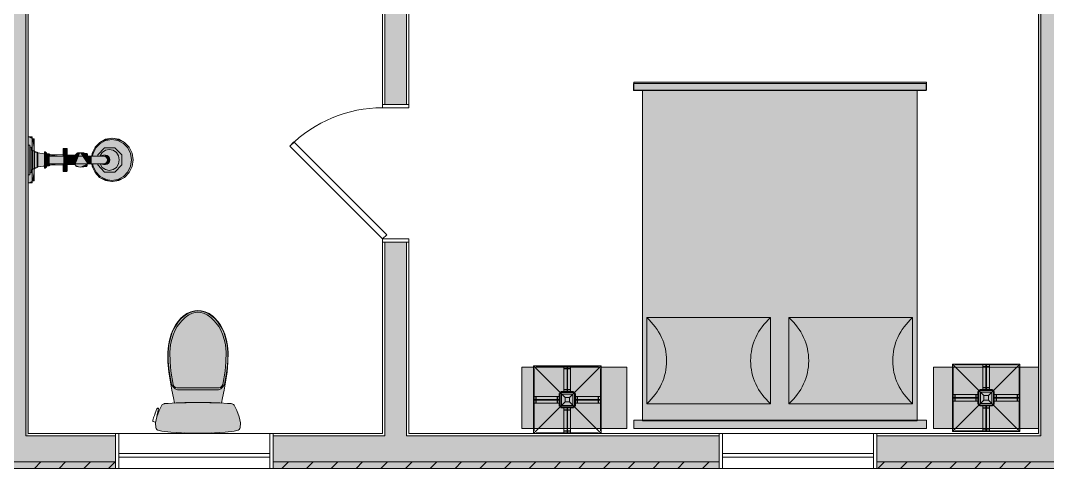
# Model space of a CAD drawing. Header units: inches. Extents: x 99 to 12024, y -5408 to 2559.
# Drawn here: x 8210.4 to 8445.1, y -5408.3 to -5305.9 of the extents above; entities that cross this region are included whole.
import ezdxf

# ---------------------------------------------------------------- set-up
doc = ezdxf.new("R2010")
doc.units = ezdxf.units.IN
doc.header["$LTSCALE"] = 96
doc.header["$MEASUREMENT"] = 0
for name, color, linetype, lineweight in [('Doors', 5, 'Continuous', 5), ('Fixtures_ Interior', 231, 'Continuous', 0), ('Walls_  Normal', 6, 'Continuous', 13), ('Windows', 5, 'Continuous', 5)]:
    doc.layers.add(name, color=color, linetype=linetype, lineweight=lineweight)
for name, color, linetype, lineweight, true_color in [('Electrical', 7, 'Continuous', 20, 0xff0a0a), ('Furniture_ Interior', 7, 'Continuous', 25, 0x8080c0), ('Hatch', 7, 'Continuous', 0, 0x919191)]:
    doc.layers.add(name, color=color, linetype=linetype, lineweight=lineweight, true_color=true_color)

# ---------------------------------------------------------------- blocks, each defined once
blk = doc.blocks.new('Beds_Queen_Queen (arch)')
at = {"layer": 'Furniture_ Interior', "color": 163, "lineweight": 0, "true_color": 0x8080c0, "transparency": 33554687}
for p, q in [((31.94, 83.98), (-31.99, 83.98)), ((-31.99, 83.98), (-31.99, 82.22)), ((31.94, 82.22), (31.94, 83.98)), ((-31.99, 82.22), (31.94, 82.22)), ((-30.02, 82.22), (-30.02, 2)), ((29.93, 82.22), (-30.02, 82.22)), ((29.93, 1.97), (29.93, 82.22)), ((-2.06, 26.98), (-29.06, 26.98)), ((-29.06, 26.98), (-29.06, 6)), ((-2.06, 6), (-2.06, 26.98)), ((1.94, 26.98), (1.94, 6)), ((28.94, 26.98), (1.94, 26.98)), ((28.94, 6), (28.94, 26.98)), ((-29.06, 6), (-2.06, 6)), ((1.94, 6), (28.94, 6))]:
    blk.add_line(p, q, dxfattribs=at)
for points in [[(31.97, 82.3), (-31.88, 82.3), (-31.88, 84.31), (31.97, 84.31)], [(29.93, 82.26), (29.93, 1.87), (-30, 1.87), (-30, 82.26)], [(31.99, 0), (-31.86, 0), (-31.86, 2.01), (31.99, 2.01)]]:
    blk.add_lwpolyline(points, close=True, dxfattribs=at)
for centre, start, end in [((-39.55, 16.49), 0, 45), ((8.43, 16.49), 135, 180), ((-8.55, 16.49), 0, 45), ((39.43, 16.49), 135, 180), ((-39.55, 16.49), 315, 0), ((8.43, 16.49), 180, 225), ((-8.55, 16.49), 315, 0), ((39.43, 16.49), 180, 225)]:
    blk.add_arc(centre, 14.83, start, end, dxfattribs=at)
at = {"layer": 'Furniture_ Interior', "color": 7, "lineweight": 0, "true_color": 0xffffff, "transparency": 33554687}
for points in [[(31.97, 84.31), (31.97, 82.3), (31.97, 84.31), (-31.88, 82.3)], [(31.97, 84.31), (-31.88, 82.3), (31.97, 84.31), (-31.88, 84.31)], [(-30, 82.26), (29.93, 82.26), (-30, 82.26), (29.93, 1.87)], [(-30, 82.26), (29.93, 1.87), (-30, 82.26), (-30, 1.87)], [(31.99, 2.01), (31.99, 0), (31.99, 2.01), (-31.86, 0)], [(31.99, 2.01), (-31.86, 0), (31.99, 2.01), (-31.86, 2.01)]]:
    blk.add_solid(points, dxfattribs=at)
blk = doc.blocks.new('Storage Furniture_Dressers_Drawer Chests_Contemporary Dresser')
at = {"layer": 'Furniture_ Interior', "color": 163, "lineweight": 0, "true_color": 0x8080c0, "transparency": 33554687}
for p, q in [((-21, 14), (21, 14)), ((-21, 0), (-21, 14)), ((21, 14), (21, 0)), ((21, 0), (-21, 0))]:
    blk.add_line(p, q, dxfattribs=at)
at = {"layer": 'Furniture_ Interior', "color": 7, "lineweight": 0, "true_color": 0xffffff, "transparency": 33554687}
blk.add_solid([(-21, 14), (21, 14), (-21, 0), (21, 0)], dxfattribs=at)
blk = doc.blocks.new('ADA Toilet')
at = {"layer": 'Fixtures_ Interior', "true_color": 0xffffff, "transparency": 33554687}
h = blk.add_hatch(color=7, dxfattribs=at)
h.dxf.hatch_style = 1
h.paths.add_polyline_path([(-2.364, 6.81), (-2.347, 6.857), (-2.315, 6.906), (-2.278, 6.936), (-2.274, 6.939), (-2.264, 6.943), (-2.234, 6.954), (-2.017, 7.008), (-1.498, 7.074), (-0.873, 7.106), (0.082, 7.124), (1.036, 7.106), (1.661, 7.074), (2.18, 7.008), (2.397, 6.954), (2.427, 6.943), (2.437, 6.939), (2.441, 6.936), (2.478, 6.906), (2.51, 6.857), (2.527, 6.81), (2.54, 6.532), (2.475, 6.177), (2.335, 5.806), (2.182, 5.498), (2.151, 5.463), (2.106, 5.432), (2.062, 5.416), (2.058, 5.415), (2.047, 5.414), (2.016, 5.411), (1.804, 5.4), (1.35, 5.367), (0.854, 5.347), (0.082, 5.351), (-0.691, 5.347), (-1.187, 5.367), (-1.641, 5.4), (-1.853, 5.411), (-1.884, 5.414), (-1.895, 5.415), (-1.899, 5.416), (-1.943, 5.432), (-1.988, 5.463), (-2.019, 5.498), (-2.172, 5.806), (-2.312, 6.177), (-2.377, 6.532)])
h = blk.add_hatch(color=7, dxfattribs=at)
h.dxf.hatch_style = 1
edge = h.paths.add_edge_path()
edge.add_line((-1.281, 5.374), (-1.344, 5.076))
edge.add_line((-1.344, 5.076), (-1.444, 4.622))
edge.add_line((-1.444, 4.622), (-1.516, 4.167))
edge.add_line((-1.516, 4.167), (-1.611, 3.588))
edge.add_line((-1.611, 3.588), (-1.66, 3.009))
edge.add_line((-1.66, 3.009), (-1.673, 2.43))
edge.add_line((-1.673, 2.43), (-1.634, 2.036))
edge.add_line((-1.634, 2.036), (-1.575, 1.726))
edge.add_line((-1.575, 1.726), (-1.476, 1.386))
edge.add_line((-1.476, 1.386), (-1.364, 1.099))
edge.add_line((-1.364, 1.099), (-1.208, 0.821))
edge.add_line((-1.208, 0.821), (-1.074, 0.635))
edge.add_line((-1.074, 0.635), (-0.905, 0.447))
edge.add_line((-0.905, 0.447), (-0.774, 0.335))
edge.add_line((-0.774, 0.335), (-0.559, 0.185))
edge.add_line((-0.559, 0.185), (-0.332, 0.077))
edge.add_line((-0.332, 0.077), (-0.096, 0.02))
edge.add_line((-0.096, 0.02), (0.082, 0))
edge.add_line((0.082, 0), (0.26, 0.02))
edge.add_line((0.26, 0.02), (0.495, 0.077))
edge.add_line((0.495, 0.077), (0.722, 0.185))
edge.add_line((0.722, 0.185), (0.937, 0.335))
edge.add_line((0.937, 0.335), (1.068, 0.447))
edge.add_line((1.068, 0.447), (1.237, 0.635))
edge.add_line((1.237, 0.635), (1.371, 0.821))
edge.add_line((1.371, 0.821), (1.527, 1.099))
edge.add_line((1.527, 1.099), (1.639, 1.386))
edge.add_line((1.639, 1.386), (1.738, 1.726))
edge.add_line((1.738, 1.726), (1.797, 2.036))
edge.add_line((1.797, 2.036), (1.836, 2.43))
edge.add_line((1.836, 2.43), (1.823, 3.009))
edge.add_line((1.823, 3.009), (1.774, 3.588))
edge.add_line((1.774, 3.588), (1.679, 4.167))
edge.add_line((1.679, 4.167), (1.608, 4.622))
edge.add_line((1.608, 4.622), (1.507, 5.076))
edge.add_line((1.507, 5.076), (1.444, 5.374))
edge.add_arc((0.082, 45.43), 40.08, 268.05166, 271.94834, ccw=False)
at = {"layer": 'Fixtures_ Interior', "color": 17, "true_color": 0x804040, "transparency": 33554687}
blk.add_line((-2.217, 5.695), (-2.304, 6.157), dxfattribs=at)
for points in [[(-2.364, 6.81), (-2.347, 6.857), (-2.315, 6.906), (-2.278, 6.936), (-2.274, 6.939), (-2.264, 6.943), (-2.234, 6.954), (-2.017, 7.008), (-1.498, 7.074), (-0.873, 7.106), (0.082, 7.124), (1.036, 7.106), (1.661, 7.074), (2.18, 7.008), (2.397, 6.954), (2.427, 6.943), (2.437, 6.939), (2.441, 6.936), (2.478, 6.906), (2.51, 6.857), (2.527, 6.81), (2.54, 6.532), (2.475, 6.177), (2.335, 5.806), (2.182, 5.498), (2.151, 5.463), (2.106, 5.432), (2.062, 5.416), (2.058, 5.415), (2.047, 5.414), (2.016, 5.411), (1.804, 5.4), (1.35, 5.367), (0.854, 5.347), (0.082, 5.351), (-0.691, 5.347), (-1.187, 5.367), (-1.641, 5.4), (-1.853, 5.411), (-1.884, 5.414), (-1.895, 5.415), (-1.899, 5.416), (-1.943, 5.432), (-1.988, 5.463), (-2.019, 5.498), (-2.172, 5.806), (-2.312, 6.177), (-2.377, 6.532)], [(-0.706, 0.309), (-0.891, 0.471), (-1.048, 0.646), (-1.193, 0.846), (-1.333, 1.091), (-1.43, 1.317), (-1.561, 1.75), (-1.61, 1.992), (-1.656, 2.419), (-1.642, 2.969), (-1.589, 3.52), (-1.45, 4.296), (-1.367, 4.438), (-1.251, 4.543), (-1.113, 4.602), (1.276, 4.602), (1.414, 4.543), (1.53, 4.438), (1.613, 4.296), (1.752, 3.52), (1.805, 2.969), (1.819, 2.419), (1.773, 1.992), (1.724, 1.75), (1.593, 1.317), (1.496, 1.091), (1.356, 0.846), (1.211, 0.646), (1.054, 0.471), (0.869, 0.309), (0.669, 0.17), (0.445, 0.077), (0.263, 0.036), (0.082, 0.018), (-0.1, 0.036), (-0.282, 0.077), (-0.506, 0.17)]]:
    blk.add_lwpolyline(points, close=True, dxfattribs=at)
for points in [[(0.901, 7.109), (0.858, 7.137), (0.838, 7.137), (0.082, 7.148), (-0.675, 7.137), (-0.695, 7.137), (-0.738, 7.109)], [(-2.368, 6.484), (-2.467, 6.466), (-2.514, 6.442), (-2.53, 6.426), (-2.54, 6.384), (-2.538, 6.375), (-2.52, 6.308), (-2.5, 6.24), (-2.477, 6.169), (-2.497, 6.23)], [(-2.537, 6.373), (-2.535, 6.365), (-2.533, 6.357)], [(-2.41, 5.977), (-2.452, 6.097), (-2.477, 6.169)], [(-2.293, 5.693), (-2.267, 5.685), (-2.217, 5.695), (-2.214, 5.682), (-2.264, 5.672), (-2.292, 5.684), (-2.316, 5.705), (-2.355, 5.803), (-2.423, 6.013)]]:
    blk.add_lwpolyline(points, dxfattribs=at)
blk.add_lwpolyline([(-1.281, 5.374), (-1.344, 5.076), (-1.444, 4.622), (-1.516, 4.167), (-1.611, 3.588), (-1.66, 3.009), (-1.673, 2.43), (-1.634, 2.036), (-1.575, 1.726), (-1.476, 1.386), (-1.364, 1.099), (-1.208, 0.821), (-1.074, 0.635), (-0.905, 0.447), (-0.774, 0.335), (-0.559, 0.185), (-0.332, 0.077), (-0.096, 0.02), (0.082, 0), (0.26, 0.02), (0.495, 0.077), (0.722, 0.185), (0.937, 0.335), (1.068, 0.447), (1.237, 0.635), (1.371, 0.821), (1.527, 1.099), (1.639, 1.386), (1.738, 1.726), (1.797, 2.036), (1.836, 2.43), (1.823, 3.009), (1.774, 3.588), (1.679, 4.167), (1.608, 4.622), (1.507, 5.076), (1.444, 5.374, -0.017004)], format="xyb", close=True, dxfattribs=at)
at = {"layer": 'Fixtures_ Interior', "transparency": 33554687}
for points in [[(1.519, 4.304), (1.653, 3.526), (1.701, 2.974), (1.713, 2.422), (1.673, 1.993), (1.624, 1.752), (1.506, 1.372), (1.408, 1.146), (1.283, 0.927), (1.139, 0.728), (1.003, 0.577), (0.826, 0.404), (0.608, 0.257), (0.392, 0.153), (0.237, 0.117), (0.082, 0.101), (-0.074, 0.117), (-0.229, 0.153), (-0.445, 0.257), (-0.663, 0.404), (-0.84, 0.577), (-0.976, 0.728), (-1.12, 0.927), (-1.245, 1.146), (-1.343, 1.372), (-1.461, 1.752), (-1.509, 1.993), (-1.55, 2.422), (-1.538, 2.974), (-1.49, 3.526), (-1.356, 4.304)], [(1.519, 4.307), (1.474, 4.39), (1.389, 4.466), (1.308, 4.498), (0.082, 4.499), (-1.145, 4.498), (-1.226, 4.466), (-1.311, 4.39), (-1.356, 4.307)]]:
    blk.add_lwpolyline(points, dxfattribs=at)
blk = doc.blocks.new('K-T13133-3B  Pinstripe Bath and Shower Trim Set')
at = {"layer": 'Fixtures_ Interior', "color": 17, "lineweight": 0, "true_color": 0x804040, "transparency": 33554687}
for p, q in [((-2.94, 14.4), (-3, 14.4)), ((-1.43, 14.87), (-1.42, 14.67)), ((-1.31, 14.4), (-1.31, 14.64)), ((1.21, 14.39), (-1.31, 14.39)), ((1.01, 13.9), (-1.01, 13.9)), ((1.21, 14.64), (1.31, 14.64)), ((1.31, 14.39), (1.21, 14.39)), ((1.42, 14.71), (3.06, 14.71)), ((1.82, 14.87), (1.78, 14.87)), ((2.94, 14.4), (2.88, 14.4)), ((-0.75, 12.75), (-1.13, 12.75)), ((-0.82, 12.91), (-0.89, 12.91)), ((-0.83, 12.23), (-0.57, 12.23)), ((-0.8, 12.75), (-0.79, 12.75)), ((-0.57, 12.51), (-0.57, 6.68)), ((0.56, 6.67), (0.56, 12.51)), ((0.56, 12.15), (0.78, 12.15)), ((0.82, 12.91), (0.88, 12.91)), ((-1.66, 9.65), (-1.66, 9.64)), ((-0.72, 10.18), (-0.57, 10.18)), ((-0.57, 9.63), (-0.71, 9.63)), ((0.56, 10.19), (0.72, 10.19)), ((0.56, 9.63), (0.7, 9.63))]:
    blk.add_line(p, q, dxfattribs=at)
for points in [[(-0.57, 6.68), (-0.88, 6.68), (-0.95, 6.74), (-0.97, 6.79), (-1.02, 7.18), (-1.03, 7.74), (-0.98, 8.19), (-0.98, 8.2), (-0.89, 8.24), (-0.89, 8.29), (-0.73, 8.43), (-0.67, 8.53), (-0.71, 9.63), (-1.65, 9.63), (-1.66, 9.64), (-1.67, 9.65), (-1.67, 10.17), (-1.66, 10.18), (-1.65, 10.19), (-0.72, 10.18), (-0.78, 12.15), (-0.82, 12.15), (-0.83, 12.23), (-0.86, 12.24), (-0.88, 12.26), (-0.88, 12.55), (-0.92, 12.59), (-1.05, 12.61), (-1.13, 12.75), (-1.19, 12.76), (-1.19, 12.91), (-0.89, 12.91), (-0.89, 13.01), (-1.01, 13.9), (-1.07, 13.9), (-1.08, 14.01), (-1.11, 14.01), (-1.15, 14.06), (-1.15, 14.23), (-1.29, 14.38), (-1.31, 14.39), (-1.31, 14.4), (-2.88, 14.4), (-3.02, 14.4), (-3.04, 14.42), (-3.06, 14.46), (-3.06, 14.71), (-3.31, 14.71), (-3.34, 14.75), (-3.34, 14.77), (-3.34, 15.3), (3.34, 15.3), (3.34, 14.77), (3.34, 14.75), (3.31, 14.71), (3.06, 14.71), (3.06, 14.46), (3.04, 14.42), (3.02, 14.4), (3, 14.4), (1.31, 14.4), (1.31, 14.39), (1.28, 14.38), (1.15, 14.24), (1.15, 14.06), (1.11, 14.01), (1.08, 14.01), (1.07, 13.9), (1.01, 13.9), (0.88, 12.99), (0.88, 12.91), (1.19, 12.91), (1.18, 12.76), (1.12, 12.75), (1.04, 12.61), (0.88, 12.58), (0.88, 12.26), (0.86, 12.24), (0.83, 12.23), (0.82, 12.15), (0.78, 12.15), (0.72, 10.19), (1.65, 10.19), (1.66, 10.18), (1.67, 10.17), (1.67, 9.65), (1.66, 9.64), (1.65, 9.63), (0.7, 9.63), (0.67, 8.52), (0.8, 8.36), (0.89, 8.29), (0.89, 8.25), (0.91, 8.24), (0.97, 8.2), (1.01, 8.09), (1.03, 7.73), (1.01, 7.17), (1, 7.08), (0.94, 6.71), (0.93, 6.69), (0.86, 6.67), (0.56, 6.67), (0.56, 6.04), (0.98, 5.97), (1.86, 5.54), (2.55, 4.87), (3, 4.02), (3.15, 3.09), (3.15, 3.04), (3, 2.1), (2.55, 1.26), (1.86, 0.58), (0.98, 0.15), (0.01, 0), (-0.96, 0.15), (-1.84, 0.57), (-2.54, 1.24), (-2.99, 2.08), (-3.15, 3.02), (-3.15, 3.11), (-2.99, 4.04), (-2.54, 4.88), (-1.84, 5.55), (-0.96, 5.98), (-0.57, 6.04)], [(-0.48, 3.57), (-0.63, 3.8), (-0.68, 4.03), (-0.68, 4.3), (-0.63, 4.05), (-0.48, 3.84), (-0.26, 3.7), (0, 3.65), (0.26, 3.7), (0.48, 3.84), (0.63, 4.05), (0.68, 4.3), (0.67, 4.03), (0.63, 3.8), (0.48, 3.57), (0.26, 3.44), (0, 3.38), (-0.26, 3.44)]]:
    blk.add_lwpolyline(points, close=True, dxfattribs=at)
for points in [[(-2.15, 15.3), (-2.15, 15.12), (-2.12, 15.06), (-1.93, 15.06), (1.94, 15.06), (2.12, 15.06), (2.15, 15.12), (2.15, 15.3)], [(-1.87, 15.06), (-1.87, 14.92), (-1.87, 14.9), (-1.82, 14.87), (-1.78, 14.87), (1.82, 14.87), (1.87, 14.9), (1.87, 14.92), (1.87, 15.06)], [(-1.42, 14.71), (-2.85, 14.71), (-3.06, 14.71)], [(-3.02, 14.4), (-3, 14.4), (-2.94, 14.4)], [(-1.31, 14.67), (-1.42, 14.67), (-1.31, 14.64), (-1.21, 14.64)], [(0.55, 14.67), (-0.54, 14.67), (-1.31, 14.67)], [(-1.21, 14.64), (-0.5, 14.64), (0.5, 14.64), (1.21, 14.64)], [(-1.06, 14.39), (-1.11, 14.36), (-1.15, 14.31), (-1.15, 14.23)], [(1.08, 14.01), (0.45, 14.01), (-1.08, 14.01)], [(0.55, 14.67), (1.01, 14.67), (1.32, 14.67), (1.42, 14.67), (1.43, 14.87)], [(1.06, 14.39), (1.11, 14.36), (1.15, 14.31), (1.15, 14.24)], [(1.31, 14.4), (1.31, 14.64), (1.42, 14.67)], [(0.88, 12.99), (0.88, 12.98), (0.77, 12.86), (-0.18, 12.86), (-0.77, 12.86), (-0.88, 12.98), (-0.89, 13.01)], [(-0.57, 12.15), (-0.58, 12.15), (-0.78, 12.15)], [(0.72, 12.86), (0.75, 12.81), (0.75, 12.56), (0.74, 12.51), (0.72, 12.51), (-0.3, 12.51), (-0.72, 12.51), (-0.75, 12.56), (-0.75, 12.81), (-0.72, 12.86)], [(-0.74, 12.15), (-0.59, 11.09), (-0.57, 11.08)], [(0.56, 12.23), (0.59, 12.23), (0.76, 12.23), (0.83, 12.23)], [(0.74, 12.15), (0.59, 11.09), (0.56, 11.08)], [(1.12, 12.75), (1.03, 12.75), (0.75, 12.75)], [(-0.67, 11.63), (-0.68, 11.64), (-0.69, 11.65), (-0.71, 11.67), (-0.71, 11.9)], [(0.66, 11.63), (0.68, 11.64), (0.69, 11.65), (0.7, 11.67), (0.7, 11.91)], [(0.56, 6.04), (0.56, 4.98), (0.56, 4.3), (0.52, 4.09), (0.4, 3.92), (0.22, 3.8), (0, 3.76), (-0.22, 3.8), (-0.4, 3.92), (-0.52, 4.09), (-0.57, 4.3), (-0.57, 5), (-0.57, 6.04)], [(0.56, 5.9), (0.92, 5.84), (1.75, 5.44), (2.4, 4.81), (2.82, 4.01), (2.83, 3.98), (2.98, 3.1), (2.83, 2.21), (2.41, 1.42), (1.75, 0.78), (0.92, 0.38), (0, 0.24), (-0.92, 0.38), (-1.75, 0.78), (-2.41, 1.42), (-2.83, 2.21), (-2.98, 3.1), (-2.83, 3.98), (-2.82, 4.02), (-2.39, 4.82), (-1.74, 5.45), (-0.91, 5.85), (-0.57, 5.9)], [(-0.57, 5.17), (-0.73, 5.17), (-1.78, 4.17), (-1.78, 4.07), (-1.78, 2.75), (-1.78, 2.66), (-0.73, 1.65), (0.74, 1.66), (1.78, 2.66), (1.78, 4.17), (0.74, 5.17), (0.56, 5.17)], [(0.56, 4.84), (0.58, 4.83), (1.07, 4.52), (1.4, 4.04), (1.52, 3.48), (1.4, 2.93), (1.07, 2.45), (0.58, 2.13), (0, 2.02), (-0.58, 2.13), (-1.08, 2.45), (-1.4, 2.93), (-1.52, 3.48), (-1.4, 4.04), (-1.08, 4.52), (-0.58, 4.83), (-0.57, 4.84)], [(-0.57, 4.64), (-0.63, 4.55), (-0.68, 4.3)], [(0.56, 4.63), (0.63, 4.55), (0.68, 4.3)]]:
    blk.add_lwpolyline(points, dxfattribs=at)
at = {"layer": 'Fixtures_ Interior', "color": 7, "lineweight": 0, "true_color": 0xffffff, "transparency": 33554687}
for points in [[(3.34, 15.3), (1.31, 14.4), (3.34, 15.3), (-3.34, 15.3)], [(-3.34, 15.3), (1.31, 14.4), (-3.34, 15.3), (-1.31, 14.4)], [(-3.34, 14.77), (-3.34, 15.3), (-3.34, 14.77), (-3.06, 14.71)], [(-3.06, 14.71), (-3.34, 15.3), (-3.06, 14.71), (-1.31, 14.4)], [(3.06, 14.71), (1.31, 14.4), (3.06, 14.71), (3.34, 15.3)], [(3.34, 15.3), (3.34, 14.77), (3.34, 15.3), (3.06, 14.71)], [(-3.34, 14.75), (-3.34, 14.77), (-3.34, 14.75), (-3.31, 14.71)], [(-3.31, 14.71), (-3.34, 14.77), (-3.31, 14.71), (-3.06, 14.71)], [(-3.06, 14.46), (-3.06, 14.71), (-3.06, 14.46), (-2.88, 14.4)], [(-2.88, 14.4), (-3.06, 14.71), (-2.88, 14.4), (-1.31, 14.4)], [(-3.04, 14.42), (-3.06, 14.46), (-3.04, 14.42), (-3.02, 14.4)], [(-3.02, 14.4), (-3.06, 14.46), (-3.02, 14.4), (-2.88, 14.4)], [(-1.31, 14.4), (1.31, 14.4), (-1.31, 14.4), (1.28, 14.38)], [(-1.29, 14.38), (-1.31, 14.4), (-1.29, 14.38), (1.28, 14.38)], [(-1.31, 14.39), (-1.31, 14.4), (-1.31, 14.39), (-1.29, 14.38)], [(1.28, 14.38), (1.15, 14.24), (1.28, 14.38), (-1.29, 14.38)], [(-1.29, 14.38), (1.15, 14.24), (-1.29, 14.38), (-1.15, 14.23)], [(1.15, 14.24), (1.01, 13.9), (1.15, 14.24), (-1.15, 14.23)], [(-1.08, 14.01), (-1.15, 14.23), (-1.08, 14.01), (-1.01, 13.9)], [(-1.15, 14.23), (1.01, 13.9), (-1.15, 14.23), (-1.01, 13.9)], [(-1.08, 14.01), (-1.15, 14.06), (-1.08, 14.01), (-1.15, 14.23)], [(-1.11, 14.01), (-1.15, 14.06), (-1.11, 14.01), (-1.08, 14.01)], [(-1.07, 13.9), (-1.08, 14.01), (-1.07, 13.9), (-1.01, 13.9)], [(-1.01, 13.9), (1.01, 13.9), (-1.01, 13.9), (-0.89, 13.01)], [(1.01, 13.9), (0.88, 12.99), (1.01, 13.9), (-0.89, 13.01)], [(1.15, 14.24), (1.08, 14.01), (1.15, 14.24), (1.01, 13.9)], [(1.07, 13.9), (1.01, 13.9), (1.07, 13.9), (1.08, 14.01)], [(1.15, 14.06), (1.08, 14.01), (1.15, 14.06), (1.15, 14.24)], [(1.11, 14.01), (1.08, 14.01), (1.11, 14.01), (1.15, 14.06)], [(1.31, 14.39), (1.28, 14.38), (1.31, 14.39), (1.31, 14.4)], [(3.06, 14.71), (3, 14.4), (3.06, 14.71), (1.31, 14.4)], [(3.06, 14.71), (3.06, 14.46), (3.06, 14.71), (3, 14.4)], [(3.06, 14.46), (3.04, 14.42), (3.06, 14.46), (3, 14.4)], [(3.04, 14.42), (3.02, 14.4), (3.04, 14.42), (3, 14.4)], [(3.34, 14.77), (3.31, 14.71), (3.34, 14.77), (3.06, 14.71)], [(3.34, 14.75), (3.31, 14.71), (3.34, 14.75), (3.34, 14.77)], [(-1.13, 12.75), (-1.19, 12.76), (-1.13, 12.75), (-1.19, 12.91)], [(-1.13, 12.75), (-1.19, 12.91), (-1.13, 12.75), (-0.89, 12.91)], [(-1.13, 12.75), (-0.89, 12.91), (-1.13, 12.75), (-1.05, 12.61)], [(-1.05, 12.61), (-0.89, 12.91), (-1.05, 12.61), (-0.92, 12.59)], [(-0.92, 12.59), (-0.89, 12.91), (-0.92, 12.59), (-0.88, 12.55)], [(-0.89, 13.01), (0.88, 12.99), (-0.89, 13.01), (-0.89, 12.91)], [(-0.89, 12.91), (0.88, 12.99), (-0.89, 12.91), (0.88, 12.91)], [(-0.88, 12.55), (-0.89, 12.91), (-0.88, 12.55), (0.88, 12.91)], [(0.88, 12.91), (0.88, 12.58), (0.88, 12.91), (-0.88, 12.55)], [(-0.88, 12.55), (0.88, 12.58), (-0.88, 12.55), (0.78, 12.15)], [(-0.78, 12.15), (-0.83, 12.23), (-0.78, 12.15), (-0.88, 12.55)], [(-0.78, 12.15), (-0.88, 12.55), (-0.78, 12.15), (0.78, 12.15)], [(-0.83, 12.23), (-0.88, 12.26), (-0.83, 12.23), (-0.88, 12.55)], [(-0.86, 12.24), (-0.88, 12.26), (-0.86, 12.24), (-0.83, 12.23)], [(-0.82, 12.15), (-0.83, 12.23), (-0.82, 12.15), (-0.78, 12.15)], [(-0.72, 10.18), (-0.78, 12.15), (-0.72, 10.18), (0.72, 10.19)], [(0.72, 10.19), (-0.78, 12.15), (0.72, 10.19), (0.78, 12.15)], [(0.83, 12.23), (0.78, 12.15), (0.83, 12.23), (0.88, 12.58)], [(0.83, 12.23), (0.82, 12.15), (0.83, 12.23), (0.78, 12.15)], [(0.88, 12.58), (0.88, 12.26), (0.88, 12.58), (0.83, 12.23)], [(0.88, 12.26), (0.86, 12.24), (0.88, 12.26), (0.83, 12.23)], [(0.88, 12.91), (1.19, 12.91), (0.88, 12.91), (1.12, 12.75)], [(0.88, 12.91), (1.12, 12.75), (0.88, 12.91), (1.04, 12.61)], [(1.04, 12.61), (0.88, 12.58), (1.04, 12.61), (0.88, 12.91)], [(1.19, 12.91), (1.18, 12.76), (1.19, 12.91), (1.12, 12.75)], [(-1.66, 10.18), (-1.65, 10.19), (-1.66, 10.18), (-1.67, 10.17)], [(-1.67, 10.17), (-1.65, 10.19), (-1.67, 10.17), (-1.65, 9.63)], [(-1.67, 9.65), (-1.67, 10.17), (-1.67, 9.65), (-1.65, 9.63)], [(-1.65, 9.63), (-1.66, 9.64), (-1.65, 9.63), (-1.67, 9.65)], [(-1.65, 9.63), (-1.65, 10.19), (-1.65, 9.63), (-0.72, 10.18)], [(-0.71, 9.63), (-1.65, 9.63), (-0.71, 9.63), (-0.72, 10.18)], [(0.72, 10.19), (0.7, 9.63), (0.72, 10.19), (-0.72, 10.18)], [(-0.72, 10.18), (0.7, 9.63), (-0.72, 10.18), (-0.71, 9.63)], [(-0.67, 8.53), (-0.71, 9.63), (-0.67, 8.53), (0.7, 9.63)], [(-0.67, 8.53), (0.7, 9.63), (-0.67, 8.53), (0.67, 8.52)], [(1.65, 9.63), (0.7, 9.63), (1.65, 9.63), (0.72, 10.19)], [(0.72, 10.19), (1.65, 10.19), (0.72, 10.19), (1.65, 9.63)], [(1.66, 10.18), (1.67, 10.17), (1.66, 10.18), (1.65, 10.19)], [(1.65, 10.19), (1.67, 10.17), (1.65, 10.19), (1.67, 9.65)], [(1.65, 10.19), (1.67, 9.65), (1.65, 10.19), (1.65, 9.63)], [(1.67, 9.65), (1.66, 9.64), (1.67, 9.65), (1.65, 9.63)], [(-1.03, 7.74), (-0.89, 8.24), (-1.03, 7.74), (-0.73, 8.43)], [(-0.73, 8.43), (1.03, 7.73), (-0.73, 8.43), (-1.03, 7.74)], [(-0.98, 8.19), (-0.89, 8.24), (-0.98, 8.19), (-1.03, 7.74)], [(-0.57, 6.68), (-1.02, 7.18), (-0.57, 6.68), (-1.03, 7.74)], [(-1.03, 7.74), (1.03, 7.73), (-1.03, 7.74), (-0.57, 6.68)], [(-0.98, 8.19), (-0.98, 8.2), (-0.98, 8.19), (-0.89, 8.24)], [(-0.89, 8.24), (-0.89, 8.29), (-0.89, 8.24), (-0.73, 8.43)], [(-0.73, 8.43), (-0.67, 8.53), (-0.73, 8.43), (0.67, 8.52)], [(-0.73, 8.43), (0.67, 8.52), (-0.73, 8.43), (0.8, 8.36)], [(0.8, 8.36), (1.03, 7.73), (0.8, 8.36), (-0.73, 8.43)], [(-0.57, 6.68), (1.03, 7.73), (-0.57, 6.68), (0.56, 6.67)], [(0.56, 6.67), (1.03, 7.73), (0.56, 6.67), (1.01, 7.17)], [(0.89, 8.25), (1.03, 7.73), (0.89, 8.25), (0.8, 8.36)], [(0.89, 8.29), (0.89, 8.25), (0.89, 8.29), (0.8, 8.36)], [(1.01, 8.09), (1.03, 7.73), (1.01, 8.09), (0.89, 8.25)], [(0.89, 8.25), (0.91, 8.24), (0.89, 8.25), (1.01, 8.09)], [(0.91, 8.24), (0.97, 8.2), (0.91, 8.24), (1.01, 8.09)], [(-0.57, 6.04), (-1.84, 0.57), (-0.57, 6.04), (-3.15, 3.02)], [(-0.57, 6.04), (-3.15, 3.02), (-0.57, 6.04), (-3.15, 3.11)], [(-0.57, 6.04), (-3.15, 3.11), (-0.57, 6.04), (-2.54, 4.88)], [(-2.54, 4.88), (-1.84, 5.55), (-2.54, 4.88), (-0.57, 6.04)], [(-0.57, 6.04), (-0.96, 0.15), (-0.57, 6.04), (-1.84, 0.57)], [(-1.84, 5.55), (-0.96, 5.98), (-1.84, 5.55), (-0.57, 6.04)], [(-0.97, 6.79), (-1.02, 7.18), (-0.97, 6.79), (-0.57, 6.68)], [(-0.88, 6.68), (-0.95, 6.74), (-0.88, 6.68), (-0.97, 6.79)], [(-0.57, 6.68), (-0.88, 6.68), (-0.57, 6.68), (-0.97, 6.79)], [(0.01, 0), (-0.96, 0.15), (0.01, 0), (-0.57, 6.04)], [(-0.57, 6.68), (0.56, 6.67), (-0.57, 6.68), (-0.57, 6.04)], [(-0.57, 6.04), (0.56, 6.67), (-0.57, 6.04), (0.56, 6.04)], [(-0.57, 6.04), (0.56, 6.04), (-0.57, 6.04), (0.01, 0)], [(0.56, 6.04), (0.98, 0.15), (0.56, 6.04), (0.01, 0)], [(1.01, 7.17), (1, 7.08), (1.01, 7.17), (0.56, 6.67)], [(0.86, 6.67), (0.56, 6.67), (0.86, 6.67), (1, 7.08)], [(0.98, 5.97), (1.86, 5.54), (0.98, 5.97), (0.56, 6.04)], [(0.56, 6.04), (1.86, 5.54), (0.56, 6.04), (2.55, 4.87)], [(0.56, 6.04), (2.55, 4.87), (0.56, 6.04), (3.15, 3.09)], [(3.15, 3.09), (3.15, 3.04), (3.15, 3.09), (0.56, 6.04)], [(0.56, 6.04), (3.15, 3.04), (0.56, 6.04), (1.86, 0.58)], [(1.86, 0.58), (0.98, 0.15), (1.86, 0.58), (0.56, 6.04)], [(1, 7.08), (0.94, 6.71), (1, 7.08), (0.86, 6.67)], [(0.94, 6.71), (0.93, 6.69), (0.94, 6.71), (0.86, 6.67)], [(-3.15, 3.11), (-2.99, 4.04), (-3.15, 3.11), (-2.54, 4.88)], [(2.55, 4.87), (3, 4.02), (2.55, 4.87), (3.15, 3.09)], [(-1.84, 0.57), (-2.54, 1.24), (-1.84, 0.57), (-3.15, 3.02)], [(-2.99, 2.08), (-3.15, 3.02), (-2.99, 2.08), (-2.54, 1.24)], [(-0.68, 4.3), (-0.63, 4.05), (-0.68, 4.3), (-0.68, 4.03)], [(-0.63, 3.8), (-0.68, 4.03), (-0.63, 3.8), (-0.63, 4.05)], [(-0.63, 3.8), (-0.63, 4.05), (-0.63, 3.8), (-0.48, 3.84)], [(-0.48, 3.57), (-0.63, 3.8), (-0.48, 3.57), (-0.48, 3.84)], [(-0.48, 3.84), (-0.26, 3.7), (-0.48, 3.84), (-0.48, 3.57)], [(-0.48, 3.57), (-0.26, 3.7), (-0.48, 3.57), (-0.26, 3.44)], [(-0.26, 3.44), (-0.26, 3.7), (-0.26, 3.44), (0, 3.65)], [(-0.26, 3.44), (0, 3.65), (-0.26, 3.44), (0, 3.38)], [(0.26, 3.7), (0.26, 3.44), (0.26, 3.7), (0, 3.65)], [(0, 3.65), (0.26, 3.44), (0, 3.65), (0, 3.38)], [(0.26, 3.7), (0.48, 3.84), (0.26, 3.7), (0.48, 3.57)], [(0.48, 3.57), (0.26, 3.44), (0.48, 3.57), (0.26, 3.7)], [(0.63, 4.05), (0.63, 3.8), (0.63, 4.05), (0.48, 3.84)], [(0.48, 3.84), (0.63, 3.8), (0.48, 3.84), (0.48, 3.57)], [(0.68, 4.3), (0.67, 4.03), (0.68, 4.3), (0.63, 4.05)], [(0.67, 4.03), (0.63, 3.8), (0.67, 4.03), (0.63, 4.05)], [(3.15, 3.04), (2.55, 1.26), (3.15, 3.04), (1.86, 0.58)], [(3, 2.1), (2.55, 1.26), (3, 2.1), (3.15, 3.04)]]:
    blk.add_solid(points, dxfattribs=at)
blk = doc.blocks.new('Lighting (interior)_Lamps_Table Lamps_Arts & Crafts Table Lamp')
at = {"layer": 'Electrical', "lineweight": 0, "transparency": 33554687}
for p, q in [((-7.72, 15.44), (7.72, 15.44)), ((-7.57, 14.86), (-7.57, 0.58)), ((7.14, 15.29), (-7.14, 15.29)), ((-0.75, 9.59), (-0.75, 15.29)), ((-0.75, 14.88), (0.75, 14.88)), ((-0.75, 14.81), (0.75, 14.81)), ((-0.06, 14.88), (-0.06, 15.29)), ((-0.06, 14.81), (-0.06, 9.59)), ((0.06, 15.29), (0.06, 14.88)), ((0.06, 9.59), (0.06, 14.81)), ((0.75, 15.29), (0.75, 9.59)), ((7.57, 0.58), (7.57, 14.86)), ((-1.72, 9.44), (1.72, 9.44)), ((-1.44, 9.59), (1.44, 9.59)), ((-0.06, 10.06), (-0.75, 10.06)), ((-0.75, 9.99), (-0.06, 9.99)), ((0.75, 10.06), (0.06, 10.06)), ((0.06, 9.99), (0.75, 9.99)), ((-7.57, 8.47), (-1.87, 8.47)), ((-7.57, 7.78), (-7.16, 7.78)), ((-7.57, 7.66), (-7.16, 7.66)), ((-7.16, 6.97), (-7.16, 8.47)), ((-7.09, 6.97), (-7.09, 8.47)), ((-1.87, 7.78), (-7.09, 7.78)), ((-7.09, 7.66), (-1.87, 7.66)), ((-2.35, 8.47), (-2.35, 7.78)), ((-2.35, 7.66), (-2.35, 6.97)), ((-2.28, 7.78), (-2.28, 8.47)), ((-2.28, 6.97), (-2.28, 7.66)), ((-1.87, 6.28), (-1.87, 9.16)), ((-0.51, 8.23), (-1.65, 9.37)), ((1.65, 9.37), (0.51, 8.23)), ((1.87, 9.16), (1.87, 6.28)), ((1.87, 8.47), (7.57, 8.47)), ((7.09, 7.78), (1.87, 7.78)), ((1.87, 7.66), (7.09, 7.66)), ((2.28, 8.47), (2.28, 7.78)), ((2.28, 7.66), (2.28, 6.97)), ((2.35, 7.78), (2.35, 8.47)), ((2.35, 6.97), (2.35, 7.66)), ((7.09, 8.47), (7.09, 6.97)), ((7.16, 8.47), (7.16, 6.97)), ((7.57, 7.78), (7.16, 7.78)), ((7.16, 7.66), (7.57, 7.66)), ((-1.87, 6.97), (-7.57, 6.97)), ((1.44, 5.85), (-1.44, 5.85)), ((-0.75, 0.15), (-0.75, 5.85)), ((-0.06, 5.44), (-0.75, 5.44)), ((-0.75, 5.37), (-0.06, 5.37)), ((-0.06, 5.85), (-0.06, 0.63)), ((0.06, 0.63), (0.06, 5.85)), ((0.75, 5.44), (0.06, 5.44)), ((0.06, 5.37), (0.75, 5.37)), ((0.75, 5.85), (0.75, 0.15)), ((7.57, 6.97), (1.87, 6.97)), ((-7.14, 0.15), (7.14, 0.15)), ((0.75, 0.63), (-0.75, 0.63)), ((0.75, 0.56), (-0.75, 0.56)), ((-0.06, 0.56), (-0.06, 0.15)), ((0.06, 0.15), (0.06, 0.56))]:
    blk.add_line(p, q, dxfattribs=at)
for points in [[(-1.72, 6), (1.72, 6), (7.72, 0), (-7.72, 0), (-7.72, 15.44), (-1.72, 9.44), (-1.72, 6), (-7.72, 0)], [(7.72, 0), (7.72, 15.44), (1.72, 9.44), (1.72, 6)], [(-1.65, 6.07), (-1.65, 9.37), (1.65, 9.37), (1.65, 6.07)], [(0.51, 7.21), (1.65, 6.07), (-1.65, 6.07), (-0.51, 7.21)]]:
    blk.add_lwpolyline(points, dxfattribs=at)
for points in [[(-1.31, 9.03), (1.31, 9.03), (1.31, 6.41), (-1.31, 6.41)], [(-0.51, 8.23), (0.51, 8.23), (0.51, 7.21), (-0.51, 7.21)]]:
    blk.add_lwpolyline(points, close=True, dxfattribs=at)

msp = doc.modelspace()

# ---------------------------------------------------------------- linework, layer by layer
at = {"layer": 'Doors', "transparency": 33554687}
for p, q in [((8293.12, -5325.82), (8293.12, -5325.07)), ((8299.12, -5325.07), (8293.12, -5325.07)), ((8299.12, -5325.82), (8293.12, -5325.82)), ((8299.12, -5325.82), (8299.12, -5325.07)), ((8271.9, -5334.6), (8272.88, -5333.63)), ((8294.09, -5354.85), (8272.88, -5333.63)), ((8293.12, -5355.82), (8271.9, -5334.6)), ((8294.09, -5354.85), (8293.12, -5355.82)), ((8293.12, -5356.57), (8293.12, -5355.82)), ((8299.12, -5355.82), (8293.12, -5355.82)), ((8299.12, -5356.57), (8293.12, -5356.57)), ((8299.12, -5356.57), (8299.12, -5355.82))]:
    msp.add_line(p, q, dxfattribs=at)
msp.add_arc((8293.12, -5355.82), 30, 90, 135, dxfattribs=at)
at = {"layer": 'Hatch', "color": 1, "transparency": 33554687}
for p, q in [((8213.54, -5408.32), (8215.04, -5406.82)), ((8219.19, -5408.32), (8220.69, -5406.82)), ((8224.85, -5408.32), (8226.35, -5406.82)), ((8230.51, -5408.32), (8232.01, -5406.82)), ((8270.11, -5408.32), (8271.61, -5406.82)), ((8275.76, -5408.32), (8277.26, -5406.82)), ((8281.42, -5408.32), (8282.92, -5406.82)), ((8287.08, -5408.32), (8288.58, -5406.82)), ((8292.73, -5408.32), (8294.23, -5406.82)), ((8298.39, -5408.32), (8299.89, -5406.82)), ((8304.05, -5408.32), (8305.55, -5406.82)), ((8309.7, -5408.32), (8311.2, -5406.82)), ((8315.36, -5408.32), (8316.86, -5406.82)), ((8321.02, -5408.32), (8322.52, -5406.82)), ((8326.67, -5408.32), (8328.17, -5406.82)), ((8332.33, -5408.32), (8333.83, -5406.82)), ((8337.99, -5408.32), (8339.49, -5406.82)), ((8343.65, -5408.32), (8345.15, -5406.82)), ((8349.3, -5408.32), (8350.8, -5406.82)), ((8354.96, -5408.32), (8356.46, -5406.82)), ((8360.62, -5408.32), (8362.12, -5406.82)), ((8366.27, -5408.32), (8367.77, -5406.82)), ((8406.37, -5408.32), (8407.87, -5406.82)), ((8411.53, -5408.32), (8413.03, -5406.82)), ((8417.18, -5408.32), (8418.68, -5406.82)), ((8422.84, -5408.32), (8424.34, -5406.82)), ((8428.5, -5408.32), (8430, -5406.82)), ((8434.15, -5408.32), (8435.65, -5406.82)), ((8439.81, -5408.32), (8441.31, -5406.82))]:
    msp.add_line(p, q, dxfattribs=at)
at = {"layer": 'Walls_  Normal', "transparency": 33554687}
for p, q in [((8298.62, -5226.07), (8298.62, -5325.07)), ((8299.12, -5226.07), (8299.12, -5325.07)), ((8443.12, -5262.32), (8443.12, -5400.32)), ((8443.62, -5261.82), (8443.62, -5400.82)), ((8293.12, -5278.32), (8293.12, -5325.07)), ((8293.62, -5277.82), (8293.62, -5325.07)), ((8211.62, -5302.32), (8211.62, -5400.82)), ((8212.12, -5302.82), (8212.12, -5400.32)), ((8299.12, -5325.07), (8293.12, -5325.07)), ((8298.62, -5325.07), (8293.62, -5325.07)), ((8299.12, -5356.57), (8293.12, -5356.57)), ((8293.12, -5356.57), (8293.12, -5400.32)), ((8298.62, -5356.57), (8293.62, -5356.57)), ((8293.62, -5356.57), (8293.62, -5400.82)), ((8298.62, -5356.57), (8298.62, -5400.82)), ((8299.12, -5356.57), (8299.12, -5400.32)), ((8232.12, -5400.82), (8211.62, -5400.82)), ((8232.12, -5400.32), (8212.12, -5400.32)), ((8232.12, -5408.32), (8232.12, -5400.32)), ((8232.12, -5406.82), (8232.12, -5400.82)), ((8268.12, -5408.32), (8268.12, -5400.32)), ((8293.12, -5400.32), (8268.12, -5400.32)), ((8268.12, -5406.82), (8268.12, -5400.82)), ((8293.62, -5400.82), (8268.12, -5400.82)), ((8370.12, -5400.82), (8298.62, -5400.82)), ((8370.12, -5400.32), (8299.12, -5400.32)), ((8370.12, -5408.32), (8370.12, -5400.32)), ((8370.12, -5406.82), (8370.12, -5400.82)), ((8406.12, -5408.32), (8406.12, -5400.32)), ((8443.12, -5400.32), (8406.12, -5400.32)), ((8406.12, -5406.82), (8406.12, -5400.82)), ((8443.62, -5400.82), (8406.12, -5400.82)), ((8232.12, -5406.82), (8181.12, -5406.82)), ((8232.12, -5408.32), (8181.12, -5408.32)), ((8370.12, -5406.82), (8268.12, -5406.82)), ((8370.12, -5408.32), (8268.12, -5408.32)), ((8488.12, -5406.82), (8406.12, -5406.82)), ((8488.12, -5408.32), (8406.12, -5408.32))]:
    msp.add_line(p, q, dxfattribs=at)
at = {"layer": 'Walls_  Normal', "color": 252, "true_color": 0x949494, "transparency": 33554687}
for points in [[(8211.62, -5031.82), (8211.62, -5400.82), (8208.12, -5031.82), (8208.12, -5400.82)], [(8447.12, -5031.82), (8447.12, -5400.82), (8443.62, -5031.82), (8443.62, -5400.82)], [(8298.62, -5226.07), (8298.62, -5325.07), (8293.62, -5226.07), (8293.62, -5325.07)], [(8298.62, -5356.57), (8298.62, -5400.82), (8293.62, -5356.57), (8293.62, -5400.82)], [(8232.12, -5406.82), (8181.12, -5406.82), (8232.12, -5400.82), (8181.12, -5400.82)], [(8370.12, -5406.82), (8268.12, -5406.82), (8370.12, -5400.82), (8268.12, -5400.82)], [(8488.12, -5406.82), (8406.12, -5406.82), (8488.12, -5400.82), (8406.12, -5400.82)], [(8232.12, -5408.32), (8181.12, -5408.32), (8232.12, -5406.82), (8181.12, -5406.82)], [(8370.12, -5408.32), (8268.12, -5408.32), (8370.12, -5406.82), (8268.12, -5406.82)], [(8488.12, -5408.32), (8406.12, -5408.32), (8488.12, -5406.82), (8406.12, -5406.82)]]:
    msp.add_solid(points, dxfattribs=at)
at = {"layer": 'Walls_  Normal', "color": 1, "transparency": 33554687}
msp.add_solid([(8443.62, -5261.82), (8443.62, -5400.82), (8443.12, -5261.82), (8443.12, -5400.82)], dxfattribs=at)
at = {"layer": 'Walls_  Normal', "color": 236, "true_color": 0x7a003d, "transparency": 33554687}
msp.add_solid([(8212.12, -5302.32), (8212.12, -5400.82), (8211.62, -5302.32), (8211.62, -5400.82)], dxfattribs=at)
at = {"layer": 'Windows', "transparency": 33554687}
for p, q in [((8268.12, -5400.32), (8232.12, -5400.32)), ((8232.12, -5400.32), (8232.87, -5400.32)), ((8232.12, -5408.32), (8232.12, -5400.32)), ((8232.87, -5408.32), (8232.87, -5400.32)), ((8267.37, -5400.32), (8268.12, -5400.32)), ((8267.37, -5408.32), (8267.37, -5400.32)), ((8268.12, -5408.32), (8268.12, -5400.32)), ((8406.12, -5400.32), (8370.12, -5400.32)), ((8370.12, -5400.32), (8370.87, -5400.32)), ((8370.12, -5408.32), (8370.12, -5400.32)), ((8370.87, -5408.32), (8370.87, -5400.32)), ((8405.37, -5400.32), (8406.12, -5400.32)), ((8405.37, -5408.32), (8405.37, -5400.32)), ((8406.12, -5408.32), (8406.12, -5400.32)), ((8232.87, -5404.92), (8267.37, -5404.92)), ((8232.87, -5405.72), (8267.37, -5405.72)), ((8370.87, -5404.92), (8405.37, -5404.92)), ((8370.87, -5405.72), (8405.37, -5405.72)), ((8268.12, -5408.32), (8232.12, -5408.32)), ((8232.12, -5408.32), (8232.87, -5408.32)), ((8267.37, -5408.32), (8268.12, -5408.32)), ((8406.12, -5408.32), (8370.12, -5408.32)), ((8370.12, -5408.32), (8370.87, -5408.32)), ((8405.37, -5408.32), (8406.12, -5408.32))]:
    msp.add_line(p, q, dxfattribs=at)

# ---------------------------------------------------------------- block references
at = {"layer": 'Electrical', "transparency": 33554687, "rotation": 89.99999999999997}
for p in [(8343.08, -5392.6), (8438.84, -5392.16)]:
    msp.add_blockref('Lighting (interior)_Lamps_Table Lamps_Arts & Crafts Table Lamp', p, dxfattribs=at)
at = {"layer": 'Fixtures_ Interior', "transparency": 33554687, "xscale": 1.571561455726624, "yscale": 1.568873405456543, "rotation": 90}
msp.add_blockref('K-T13133-3B  Pinstripe Bath and Shower Trim Set', (8236.12, -5337.75), dxfattribs=at)
at = {"layer": 'Fixtures_ Interior', "transparency": 33554687, "xscale": -3.938678414096916, "yscale": 3.938678414096916, "zscale": 3.938678414096916, "rotation": 180}
msp.add_blockref('ADA Toilet', (8250.62, -5372.18), dxfattribs=at)
at = {"layer": 'Furniture_ Interior', "transparency": 33554687, "xscale": 1.047619104385376, "yscale": 0.9397590160369874}
msp.add_blockref('Beds_Queen_Queen (arch)', (8383.98, -5399.16), dxfattribs=at)
at = {"layer": 'Furniture_ Interior', "transparency": 33554687, "xscale": 0.5714285969734192, "rotation": 180}
for p in [(8336.98, -5385.16), (8431.12, -5385.16)]:
    msp.add_blockref('Storage Furniture_Dressers_Drawer Chests_Contemporary Dresser', p, dxfattribs=at)

doc.saveas('drawing.dxf')
